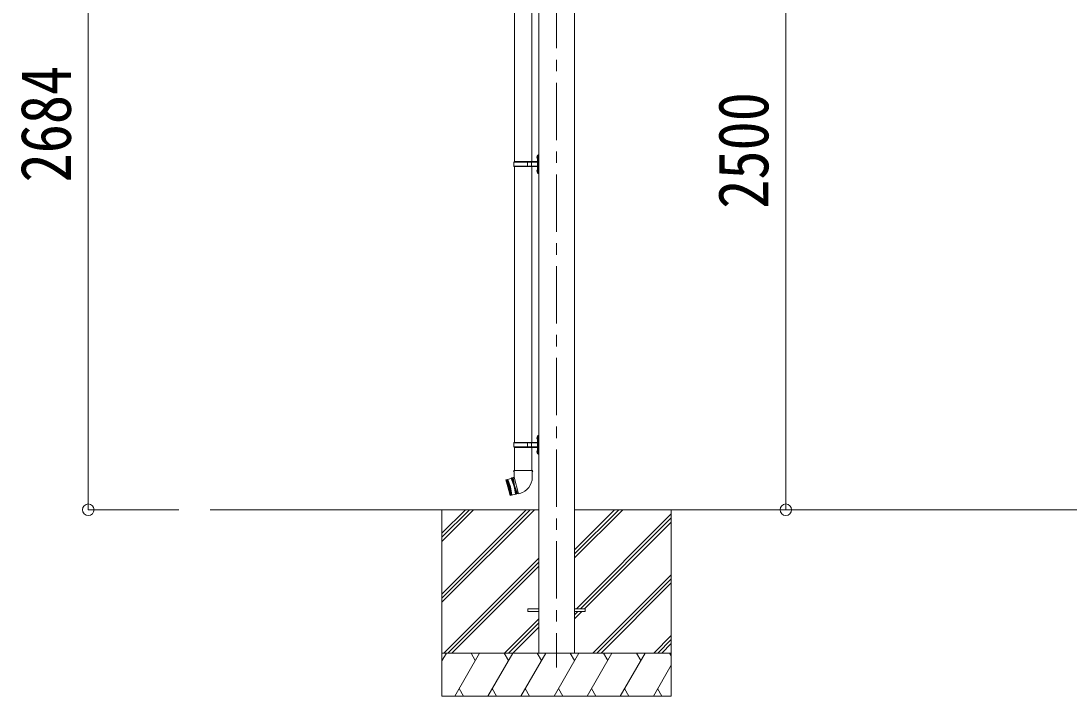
# Model space of a CAD drawing. Units: millimetres at full size, sheet at 1:40. Extents: x -11243 to 11243, y -7760 to 7760.
# Drawn here: x 333 to 3990, y -5193 to -2838 of the extents above; entities that cross this region are included whole.
import ezdxf
from ezdxf.enums import TextEntityAlignment as Align

# ---------------------------------------------------------------- set-up
doc = ezdxf.new("R2010")
doc.units = ezdxf.units.MM
doc.header["$LTSCALE"] = 40
doc.header["$PDMODE"] = 32
doc.header["$PDSIZE"] = 40
doc.linetypes.add('CHAIN1', pattern=[8, 5, -1, 1, -1])
for name, color, linetype, lineweight in [('0-0_0', 7, 'Continuous', 9), ('0-1_本体', 5, 'CHAIN1', 9), ('0-3_ELV2', 7, 'Continuous', 9), ('0-6_OTH_LINE', 6, 'Continuous', 9), ('0-9_OUTLINE', 7, 'Continuous', 9)]:
    doc.layers.add(name, color=color, linetype=linetype, lineweight=lineweight)
doc.styles.add('ＭＳ ゴシック', font='')
doc.styles.get('ＭＳ ゴシック').set_extended_font_data('MS Gothic')

msp = doc.modelspace()

# ---------------------------------------------------------------- linework, layer by layer
at = {"layer": '0-0_0'}
for p, q in [((993.81, -4542.91), (2139.87, -4542.91)), ((1802.37, -4542.91), (1802.37, -5192.91)), ((1802.37, -4837.08), (2096.55, -4542.91)), ((1802.37, -4851.22), (2110.69, -4542.91)), ((1802.37, -4865.37), (2124.83, -4542.91)), ((1802.37, -4653.24), (1912.7, -4542.91)), ((1802.37, -4639.09), (1898.56, -4542.91)), ((1802.37, -4624.95), (1884.42, -4542.91)), ((2264.87, -4711.24), (2433.2, -4542.91)), ((2264.87, -4697.09), (2419.06, -4542.91)), ((2264.87, -4682.95), (2404.92, -4542.91)), ((2264.87, -4542.91), (5239.91, -4542.91)), ((2271.55, -4888.41), (2602.37, -4557.59)), ((2602.37, -4542.91), (2602.37, -5192.91)), ((2285.69, -4888.41), (2602.37, -4571.73)), ((2299.83, -4888.41), (2602.37, -4585.87)), ((1808.68, -5042.91), (2139.87, -4711.72)), ((1822.82, -5042.91), (2139.87, -4725.86)), ((1836.96, -5042.91), (2139.87, -4740)), ((2329.18, -5042.91), (2602.37, -4769.72)), ((2343.32, -5042.91), (2602.37, -4783.86)), ((2357.46, -5042.91), (2602.37, -4798)), ((2264.87, -4923.37), (2290.83, -4897.41)), ((2264.87, -4909.22), (2276.69, -4897.41)), ((2139.87, -4923.85), (2020.81, -5042.91)), ((2034.95, -5042.91), (2139.87, -4937.99)), ((2049.1, -5042.91), (2139.87, -4952.13)), ((2541.31, -5042.91), (2602.37, -4981.85)), ((2555.45, -5042.91), (2602.37, -4995.99)), ((2602.37, -5042.91), (1802.37, -5042.91)), ((1802.37, -5070.41), (1818.25, -5042.91)), ((1847.12, -5192.91), (1933.72, -5042.91)), ((1918.72, -5068.89), (1903.72, -5042.9)), ((1962.59, -5192.9), (2049.19, -5042.91)), ((2034.19, -5068.89), (2019.19, -5042.91)), ((2078.06, -5192.91), (2164.66, -5042.91)), ((2149.66, -5068.89), (2134.66, -5042.91)), ((2193.53, -5192.91), (2280.13, -5042.91)), ((2265.13, -5068.89), (2250.13, -5042.9)), ((2309, -5192.91), (2395.6, -5042.91)), ((2380.6, -5068.89), (2365.6, -5042.91)), ((2424.47, -5192.91), (2511.07, -5042.91)), ((2481.07, -5042.91), (2496.07, -5068.89)), ((2569.6, -5042.91), (2602.37, -5010.13)), ((2596.54, -5042.91), (2602.37, -5053.01)), ((2539.94, -5192.91), (2602.37, -5084.77)), ((1862.12, -5166.93), (1877.11, -5192.91)), ((1977.59, -5166.93), (1992.58, -5192.9)), ((2093.06, -5166.92), (2108.06, -5192.91)), ((2208.53, -5166.93), (2223.53, -5192.91)), ((2324, -5166.93), (2339, -5192.91)), ((2439.47, -5166.93), (2454.46, -5192.91)), ((2554.94, -5166.93), (2569.93, -5192.91)), ((1802.37, -5192.91), (2602.37, -5192.91))]:
    msp.add_line(p, q, dxfattribs=at)
at = {"layer": '0-1_本体'}
msp.add_line((2202.37, -1773.08), (2202.37, -5093.52), dxfattribs=at)
at = {"layer": '0-3_ELV2', "color": 4}
for p, q in [((2139.87, -5042.91), (2139.87, -2044.01)), ((2264.87, -2044.01), (2264.87, -5042.91)), ((2102.37, -4888.41), (2139.87, -4888.41)), ((2102.37, -4888.41), (2102.37, -4897.41)), ((2102.37, -4897.41), (2139.87, -4897.41)), ((2264.87, -4888.41), (2302.37, -4888.41)), ((2264.87, -4897.41), (2302.37, -4897.41)), ((2302.37, -4888.41), (2302.37, -4897.41))]:
    msp.add_line(p, q, dxfattribs=at)
at = {"layer": '0-6_OTH_LINE'}
for p, q in [((568.34, -4542.91), (568.34, -1859.13)), ((3002.04, -2042.91), (3002.04, -4542.91)), ((568.34, -4542.91), (884.58, -4542.91)), ((3002.04, -4542.91), (2362.01, -4542.91))]:
    msp.add_line(p, q, dxfattribs=at)
for p in [(568.34, -4542.91), (3002.04, -4542.91)]:
    msp.add_point(p, dxfattribs=at)
at = {"layer": '0-9_OUTLINE'}
for p, q in [((2056.02, -2365.91), (2056.02, -3327.9)), ((2115.72, -2365.91), (2115.72, -3327.9)), ((2133.57, -3310.76), (2135.61, -3311.76)), ((2134.84, -3308.76), (2135.47, -3308.76)), ((2134.84, -3308.76), (2134.84, -3317.06)), ((2134.84, -3317.06), (2135.47, -3317.06)), ((2135.47, -3308.76), (2135.87, -3309.16)), ((2135.61, -3311.76), (2136.23, -3312.91)), ((2137.87, -3304.41), (2135.87, -3306.41)), ((2135.87, -3306.41), (2135.87, -3367.41)), ((2137.87, -3304.41), (2137.87, -3369.41)), ((2137.87, -3304.41), (2139.87, -3304.41)), ((2052.87, -3329.91), (2053.87, -3327.91)), ((2052.87, -3343.91), (2052.87, -3329.91)), ((2101.36, -3329.91), (2052.87, -3329.91)), ((2052.87, -3343.91), (2053.87, -3345.91)), ((2101.36, -3343.91), (2052.87, -3343.91)), ((2135.37, -3327.91), (2053.87, -3327.91)), ((2053.87, -3345.91), (2135.37, -3345.91)), ((2056.02, -3345.9), (2056.02, -4307.91)), ((2101.36, -3345.91), (2101.36, -3327.91)), ((2102.12, -3327.91), (2104.12, -3329.91)), ((2102.12, -3345.91), (2104.12, -3343.91)), ((2135.37, -3329.91), (2104.12, -3329.91)), ((2135.37, -3343.91), (2104.12, -3343.91)), ((2114.5, -3329.91), (2112.5, -3327.91)), ((2114.5, -3343.91), (2112.5, -3345.91)), ((2114.5, -3343.91), (2114.5, -3329.91)), ((2115.72, -3345.9), (2115.72, -4307.91)), ((2133.57, -3358.76), (2135.61, -3359.76)), ((2134.84, -3356.76), (2135.47, -3356.76)), ((2134.84, -3356.76), (2134.84, -3365.06)), ((2135.47, -3356.76), (2135.47, -3365.06)), ((2135.47, -3356.76), (2135.87, -3357.16)), ((2135.61, -3359.76), (2136.23, -3360.91)), ((2134.84, -3365.06), (2135.47, -3365.06)), ((2135.47, -3365.06), (2135.87, -3364.66)), ((2135.87, -3367.41), (2137.87, -3369.41)), ((2139.87, -3369.41), (2137.87, -3369.41)), ((2052.87, -4309.91), (2053.87, -4307.91)), ((2052.87, -4323.91), (2052.87, -4309.91)), ((2101.36, -4309.91), (2052.87, -4309.91)), ((2135.37, -4307.91), (2053.87, -4307.91)), ((2101.36, -4325.91), (2101.36, -4307.91)), ((2102.12, -4307.91), (2104.12, -4309.91)), ((2135.37, -4309.91), (2104.12, -4309.91)), ((2114.5, -4309.91), (2112.5, -4307.91)), ((2114.5, -4323.91), (2114.5, -4309.91)), ((2133.57, -4290.76), (2135.61, -4291.76)), ((2134.84, -4288.76), (2135.47, -4288.76)), ((2134.84, -4288.76), (2134.84, -4297.06)), ((2134.84, -4297.06), (2135.47, -4297.06)), ((2135.47, -4288.76), (2135.87, -4289.16)), ((2135.61, -4291.76), (2136.23, -4292.91)), ((2137.87, -4284.41), (2135.87, -4286.41)), ((2135.87, -4286.41), (2135.87, -4347.41)), ((2137.87, -4284.41), (2137.87, -4349.41)), ((2137.87, -4284.41), (2139.87, -4284.41)), ((2052.87, -4323.91), (2053.87, -4325.91)), ((2101.36, -4323.91), (2052.87, -4323.91)), ((2053.87, -4325.91), (2135.37, -4325.91)), ((2056.02, -4325.91), (2056.02, -4405.61)), ((2102.12, -4325.91), (2104.12, -4323.91)), ((2135.37, -4323.91), (2104.12, -4323.91)), ((2114.5, -4323.91), (2112.5, -4325.91)), ((2115.72, -4325.91), (2115.72, -4405.61)), ((2133.57, -4338.76), (2135.61, -4339.76)), ((2134.84, -4336.76), (2135.47, -4336.76)), ((2134.84, -4336.76), (2134.84, -4345.06)), ((2134.84, -4345.06), (2135.47, -4345.06)), ((2135.47, -4336.76), (2135.47, -4345.06)), ((2135.47, -4336.76), (2135.87, -4337.16)), ((2135.47, -4345.06), (2135.87, -4344.66)), ((2135.61, -4339.76), (2136.23, -4340.91)), ((2135.87, -4347.41), (2137.87, -4349.41)), ((2139.87, -4349.41), (2137.87, -4349.41)), ((2054.17, -4405.61), (2052.47, -4410.11)), ((2054.2, -4410.61), (2052.47, -4410.11)), ((2117.57, -4405.61), (2054.17, -4405.61)), ((2054.17, -4405.61), (2054.31, -4428.85)), ((2117.57, -4405.61), (2117.42, -4430.61)), ((2025.59, -4439.14), (2025.94, -4438.52)), ((2025.59, -4439.14), (2039.9, -4492.55)), ((2043.81, -4433.74), (2025.94, -4438.52)), ((2040.51, -4492.91), (2025.94, -4438.52)), ((2029.8, -4437.49), (2044.38, -4491.87)), ((2034.19, -4465.46), (2029.8, -4437.49)), ((2031.74, -4436.97), (2046.31, -4491.35)), ((2041.92, -4463.39), (2031.74, -4436.97)), ((2046.45, -4431.99), (2043.81, -4433.74)), ((2046.45, -4431.99), (2048.38, -4431.48)), ((2061.54, -4488.31), (2046.45, -4431.99)), ((2051.34, -4430.94), (2048.38, -4431.48)), ((2048.38, -4431.48), (2063.47, -4487.79)), ((2054.24, -4430.16), (2051.34, -4430.94)), ((2051.34, -4430.94), (2055.93, -4459.63)), ((2054.31, -4428.85), (2053.92, -4428.96)), ((2053.92, -4428.96), (2069.52, -4487.2)), ((2066.3, -4486.77), (2055.93, -4459.63)), ((2034.19, -4465.46), (2044.38, -4491.87)), ((2040.51, -4492.91), (2039.9, -4492.55)), ((2058.38, -4488.12), (2040.51, -4492.91)), ((2041.92, -4463.39), (2046.31, -4491.35)), ((2061.54, -4488.31), (2058.38, -4488.12)), ((2061.54, -4488.31), (2063.47, -4487.79)), ((2066.3, -4486.77), (2063.47, -4487.79)), ((2069.2, -4486), (2066.3, -4486.77)), ((2069.52, -4487.2), (2074.43, -4485.89))]:
    msp.add_line(p, q, dxfattribs=at)
for points in [[(2133.57, -3315.06), (2135.61, -3314.06), (2136.23, -3312.91)], [(2135.47, -3308.76), (2135.47, -3317.06), (2135.87, -3316.66)], [(2133.57, -3363.06), (2135.61, -3362.06), (2136.23, -3360.91)], [(2133.57, -4295.06), (2135.61, -4294.06), (2136.23, -4292.91)], [(2135.47, -4288.76), (2135.47, -4297.06), (2135.87, -4296.66)], [(2133.57, -4343.06), (2135.61, -4342.06), (2136.23, -4340.91)], [(2117.57, -4405.61), (2119.07, -4410.11), (2117.54, -4410.61)], [(2043.81, -4433.74), (2053.99, -4460.15), (2058.38, -4488.12)]]:
    msp.add_lwpolyline(points, dxfattribs=at)
for centre, radius, start, end in [((2139.17, -3312.91), 6, 136.21765, 223.78235), ((2135.37, -3327.41), 0.5, 270, 0), ((2139.17, -3360.91), 6, 136.21765, 223.78235), ((2135.37, -3329.41), 0.5, 270, 0), ((2135.37, -3344.41), 0.5, 0, 90), ((2135.37, -3346.41), 0.5, 0, 90), ((2139.17, -4292.91), 6, 136.21765, 223.78235), ((2135.37, -4307.41), 0.5, 270, 0), ((2135.37, -4309.41), 0.5, 270, 0), ((2139.17, -4340.91), 6, 136.21765, 223.78235), ((2135.37, -4324.41), 0.5, 0, 90), ((2135.37, -4326.41), 0.5, 0, 90), ((2059.42, -4429.86), 58, 285, 359.65623)]:
    msp.add_arc(centre, radius, start, end, dxfattribs=at)

# ---------------------------------------------------------------- texts
at = {"layer": '0-6_OTH_LINE', "color": 7, "style": 'ＭＳ ゴシック', "width": 0.85}
for s, p in [('2684', (560.34, -3401.02)), ('2500', (2994.04, -3492.91))]:
    msp.add_text(s, height=176, rotation=90, dxfattribs=at).set_placement(p, align=Align.BOTTOM_LEFT)

doc.saveas('drawing.dxf')
